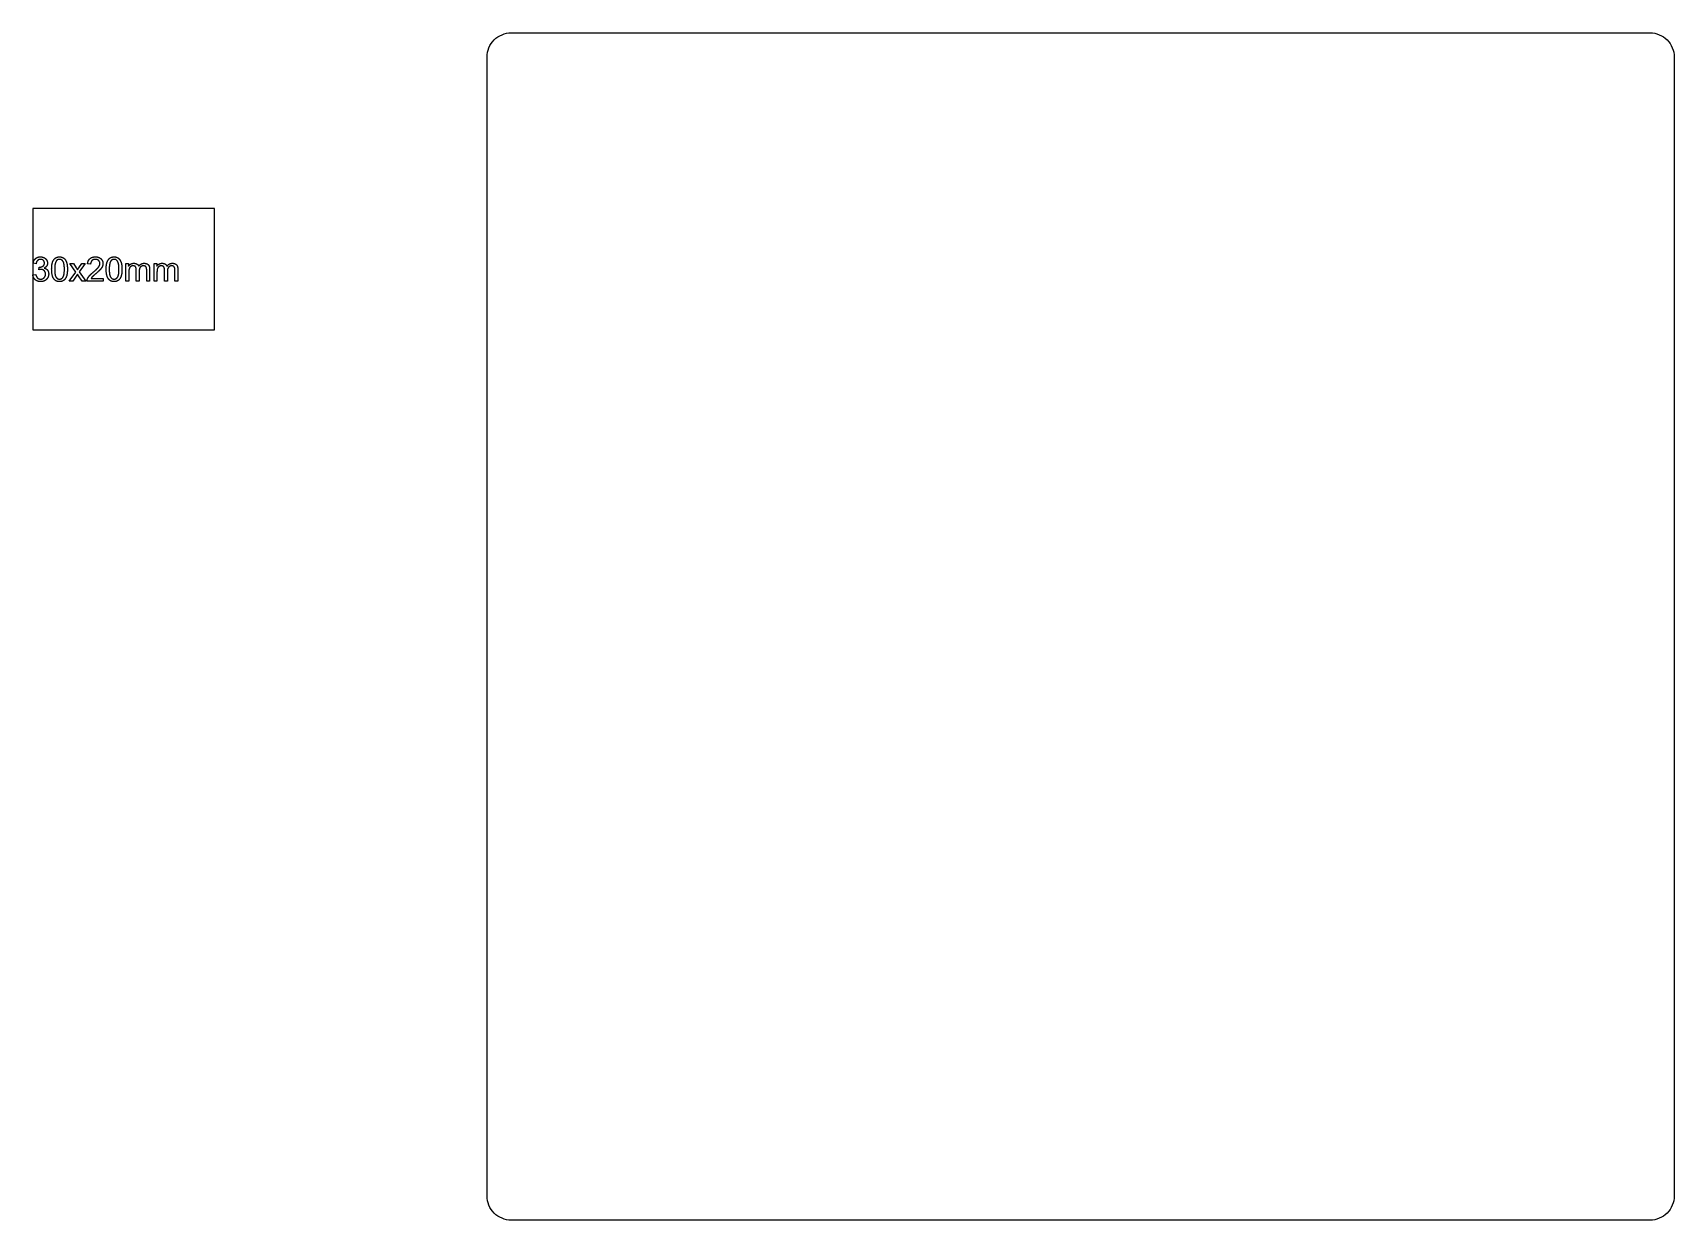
# Model space of a CAD drawing. Header units: millimetres. Extents: x -73 to 198, y -198 to -2.
import ezdxf

# ---------------------------------------------------------------- set-up
doc = ezdxf.new("R2010")
doc.units = ezdxf.units.MM
doc.layers.get('0').update_dxf_attribs({"linetype": 'CONTINUOUS'})

msp = doc.modelspace()

# ---------------------------------------------------------------- linework, layer by layer
for p, q in [((-72.46, -40.11), (-72.95, -40.02)), ((-65.92, -41.49), (-66.9, -40.1)), ((-66.9, -40.1), (-66.29, -40.1)), ((-66.29, -40.1), (-65.84, -40.78)), ((-65.42, -40.79), (-64.93, -40.1)), ((-64.34, -40.1), (-65.34, -41.47)), ((-64.93, -40.1), (-64.34, -40.1)), ((-63.46, -40.19), (-63.96, -40.14)), ((-57.64, -43), (-57.64, -40.1)), ((-57.64, -40.1), (-57.2, -40.1)), ((-57.2, -40.1), (-57.2, -40.51)), ((-52.99, -43), (-52.99, -40.1)), ((-52.99, -40.1), (-52.55, -40.1)), ((-52.55, -40.1), (-52.55, -40.51)), ((-73, -41.94), (-72.51, -41.88)), ((-72.03, -41.11), (-71.98, -40.68)), ((-66.98, -43), (-65.92, -41.49)), ((-66.38, -43), (-66.98, -43)), ((-65.62, -41.86), (-66.38, -43)), ((-65.46, -42.1), (-65.62, -41.86)), ((-64.87, -43), (-65.46, -42.1)), ((-65.34, -41.47), (-64.27, -43)), ((-64.27, -43), (-64.87, -43)), ((-61.41, -43), (-64.06, -43)), ((-63.37, -42.53), (-61.41, -42.53)), ((-61.41, -42.53), (-61.41, -43)), ((-57.15, -43), (-57.64, -43)), ((-57.15, -41.5), (-57.15, -43)), ((-55.92, -43), (-55.92, -41.12)), ((-55.43, -43), (-55.92, -43)), ((-55.43, -41.32), (-55.43, -43)), ((-54.2, -43), (-54.2, -41.17)), ((-53.71, -43), (-54.2, -43)), ((-53.71, -41.01), (-53.71, -43)), ((-52.5, -43), (-52.99, -43)), ((-52.5, -41.5), (-52.5, -43)), ((-51.26, -43), (-51.26, -41.12)), ((-50.77, -43), (-51.26, -43)), ((-50.77, -41.32), (-50.77, -43)), ((-49.55, -43), (-49.55, -41.17)), ((-49.06, -43), (-49.55, -43)), ((-49.06, -41.01), (-49.06, -43))]:
    msp.add_line(p, q)
msp.add_lwpolyline([(6, -2), (194, -2, -0.414214), (198, -6), (198, -194, -0.414214), (194, -198), (6, -198, -0.414214), (2, -194), (2, -6, -0.414214)], format="xyb", close=True)
msp.add_lwpolyline([(-73, -51), (-43, -51), (-43, -31), (-73, -31)], close=True)
for points in [[(-72.95, -40.02), (-72.86, -39.53), (-72.54, -39.26)], [(-72.54, -39.26), (-72.22, -38.98), (-71.75, -38.98)], [(-72.21, -39.57), (-72.41, -39.75), (-72.46, -40.11)], [(-71.74, -39.39), (-72.02, -39.39), (-72.21, -39.57)], [(-71.9, -40.68), (-71.58, -40.68), (-71.33, -40.52)], [(-71.75, -38.98), (-71.42, -38.98), (-71.14, -39.12)], [(-71.26, -39.56), (-71.45, -39.39), (-71.74, -39.39)], [(-71.33, -40.52), (-71.08, -40.35), (-71.08, -40.01)], [(-71.08, -40.01), (-71.08, -39.74), (-71.26, -39.56)], [(-71.14, -39.12), (-70.87, -39.26), (-70.72, -39.51)], [(-70.72, -40.5), (-70.86, -40.71), (-71.13, -40.83)], [(-70.72, -39.51), (-70.58, -39.75), (-70.58, -40.02)], [(-70.58, -40.02), (-70.58, -40.28), (-70.72, -40.5)], [(-69.89, -41.03), (-69.89, -40.32), (-69.75, -39.89)], [(-69.75, -39.89), (-69.6, -39.45), (-69.32, -39.22)], [(-69.14, -39.68), (-69.39, -40.04), (-69.39, -41.03)], [(-69.32, -39.22), (-69.03, -38.98), (-68.59, -38.98)], [(-68.6, -39.39), (-68.93, -39.39), (-69.14, -39.68)], [(-68.02, -39.71), (-68.25, -39.39), (-68.6, -39.39)], [(-68.59, -38.98), (-68.27, -38.98), (-68.03, -39.11)], [(-68.03, -39.11), (-67.78, -39.24), (-67.62, -39.49)], [(-67.79, -41.03), (-67.79, -40.04), (-68.02, -39.71)], [(-67.62, -39.49), (-67.47, -39.73), (-67.38, -40.08)], [(-67.38, -40.08), (-67.29, -40.43), (-67.29, -41.03)], [(-63.96, -40.14), (-63.91, -39.58), (-63.57, -39.28)], [(-63.57, -39.28), (-63.23, -38.98), (-62.66, -38.98)], [(-63.24, -39.6), (-63.46, -39.82), (-63.46, -40.19)], [(-62.68, -39.39), (-63.03, -39.39), (-63.24, -39.6)], [(-62.13, -39.59), (-62.34, -39.39), (-62.68, -39.39)], [(-62.66, -38.98), (-62.09, -38.98), (-61.75, -39.3)], [(-62.15, -40.67), (-61.92, -40.36), (-61.92, -40.08)], [(-61.92, -40.08), (-61.92, -39.79), (-62.13, -39.59)], [(-61.52, -40.57), (-61.61, -40.8), (-61.84, -41.05)], [(-61.75, -39.3), (-61.42, -39.62), (-61.42, -40.09)], [(-61.42, -40.09), (-61.42, -40.33), (-61.52, -40.57)], [(-60.89, -41.03), (-60.89, -40.32), (-60.74, -39.89)], [(-60.74, -39.89), (-60.59, -39.45), (-60.31, -39.22)], [(-60.13, -39.68), (-60.38, -40.04), (-60.38, -41.03)], [(-60.31, -39.22), (-60.02, -38.98), (-59.58, -38.98)], [(-59.59, -39.39), (-59.92, -39.39), (-60.13, -39.68)], [(-59.01, -39.71), (-59.24, -39.39), (-59.59, -39.39)], [(-59.58, -38.98), (-59.26, -38.98), (-59.02, -39.11)], [(-59.02, -39.11), (-58.77, -39.24), (-58.62, -39.49)], [(-58.78, -41.03), (-58.78, -40.04), (-59.01, -39.71)], [(-58.62, -39.49), (-58.46, -39.73), (-58.37, -40.08)], [(-58.37, -40.08), (-58.28, -40.43), (-58.28, -41.03)], [(-57.2, -40.51), (-57.07, -40.3), (-56.84, -40.17)], [(-56.82, -40.57), (-56.99, -40.68), (-57.07, -40.89)], [(-56.84, -40.17), (-56.61, -40.04), (-56.32, -40.04)], [(-56.43, -40.46), (-56.64, -40.46), (-56.82, -40.57)], [(-56.04, -40.63), (-56.16, -40.46), (-56.43, -40.46)], [(-56.32, -40.04), (-56, -40.04), (-55.8, -40.17)], [(-55.92, -41.12), (-55.92, -40.79), (-56.04, -40.63)], [(-55.8, -40.17), (-55.59, -40.3), (-55.5, -40.54)], [(-55.5, -40.54), (-55.16, -40.04), (-54.61, -40.04)], [(-54.72, -40.46), (-55.02, -40.46), (-55.23, -40.67)], [(-54.42, -40.54), (-54.55, -40.46), (-54.72, -40.46)], [(-54.61, -40.04), (-54.18, -40.04), (-53.95, -40.28)], [(-54.25, -40.75), (-54.3, -40.62), (-54.42, -40.54)], [(-53.95, -40.28), (-53.71, -40.51), (-53.71, -41.01)], [(-52.55, -40.51), (-52.41, -40.3), (-52.18, -40.17)], [(-52.16, -40.57), (-52.34, -40.68), (-52.42, -40.89)], [(-52.18, -40.17), (-51.96, -40.04), (-51.67, -40.04)], [(-51.78, -40.46), (-51.98, -40.46), (-52.16, -40.57)], [(-51.38, -40.63), (-51.5, -40.46), (-51.78, -40.46)], [(-51.67, -40.04), (-51.35, -40.04), (-51.14, -40.17)], [(-51.26, -41.12), (-51.26, -40.79), (-51.38, -40.63)], [(-51.14, -40.17), (-50.93, -40.3), (-50.85, -40.54)], [(-50.85, -40.54), (-50.51, -40.04), (-49.95, -40.04)], [(-50.06, -40.46), (-50.37, -40.46), (-50.57, -40.67)], [(-49.77, -40.54), (-49.89, -40.46), (-50.06, -40.46)], [(-49.95, -40.04), (-49.52, -40.04), (-49.29, -40.28)], [(-49.6, -40.75), (-49.64, -40.62), (-49.77, -40.54)], [(-49.29, -40.28), (-49.06, -40.51), (-49.06, -41.01)], [(-72.6, -42.76), (-72.95, -42.44), (-73, -41.94)], [(-71.73, -43.07), (-72.26, -43.07), (-72.6, -42.76)], [(-72.51, -41.88), (-72.42, -42.3), (-72.22, -42.48)], [(-72.22, -42.48), (-72.02, -42.66), (-71.73, -42.66)], [(-71.68, -41.05), (-71.82, -41.05), (-72.03, -41.11)], [(-71.98, -40.68), (-71.93, -40.68), (-71.9, -40.68)], [(-71.73, -42.66), (-71.38, -42.66), (-71.14, -42.42)], [(-70.76, -42.71), (-71.14, -43.07), (-71.73, -43.07)], [(-71.12, -41.27), (-71.34, -41.05), (-71.68, -41.05)], [(-71.14, -42.42), (-70.9, -42.18), (-70.9, -41.83)], [(-71.13, -40.83), (-70.77, -40.92), (-70.58, -41.17)], [(-70.9, -41.83), (-70.9, -41.49), (-71.12, -41.27)], [(-70.38, -41.82), (-70.38, -42.34), (-70.76, -42.71)], [(-70.58, -41.17), (-70.38, -41.43), (-70.38, -41.82)], [(-69.5, -42.65), (-69.89, -42.15), (-69.89, -41.03)], [(-68.59, -43.07), (-69.17, -43.07), (-69.5, -42.65)], [(-69.39, -41.03), (-69.39, -42.01), (-69.16, -42.34)], [(-69.16, -42.34), (-68.93, -42.66), (-68.59, -42.66)], [(-68.59, -42.66), (-68.25, -42.66), (-68.02, -42.34)], [(-67.86, -42.83), (-68.15, -43.07), (-68.59, -43.07)], [(-68.02, -42.34), (-67.79, -42.01), (-67.79, -41.03)], [(-67.43, -42.16), (-67.58, -42.6), (-67.86, -42.83)], [(-67.29, -41.03), (-67.29, -41.73), (-67.43, -42.16)], [(-65.84, -40.78), (-65.71, -40.98), (-65.64, -41.11)], [(-65.64, -41.11), (-65.52, -40.93), (-65.42, -40.79)], [(-64.06, -43), (-64.06, -42.82), (-64, -42.66)], [(-64, -42.66), (-63.9, -42.39), (-63.68, -42.13)], [(-63.68, -42.13), (-63.45, -41.86), (-63.03, -41.52)], [(-63.17, -42.26), (-63.29, -42.39), (-63.37, -42.53)], [(-62.6, -41.76), (-63.04, -42.13), (-63.17, -42.26)], [(-63.03, -41.52), (-62.38, -40.99), (-62.15, -40.67)], [(-61.84, -41.05), (-62.07, -41.31), (-62.6, -41.76)], [(-60.49, -42.65), (-60.89, -42.15), (-60.89, -41.03)], [(-59.58, -43.07), (-60.16, -43.07), (-60.49, -42.65)], [(-60.38, -41.03), (-60.38, -42.01), (-60.15, -42.34)], [(-60.15, -42.34), (-59.92, -42.66), (-59.58, -42.66)], [(-59.58, -42.66), (-59.24, -42.66), (-59.01, -42.34)], [(-58.85, -42.83), (-59.14, -43.07), (-59.58, -43.07)], [(-59.01, -42.34), (-58.78, -42.01), (-58.78, -41.03)], [(-58.42, -42.16), (-58.57, -42.6), (-58.85, -42.83)], [(-58.28, -41.03), (-58.28, -41.73), (-58.42, -42.16)], [(-57.07, -40.89), (-57.15, -41.1), (-57.15, -41.5)], [(-55.23, -40.67), (-55.43, -40.87), (-55.43, -41.32)], [(-54.2, -41.17), (-54.2, -40.88), (-54.25, -40.75)], [(-52.42, -40.89), (-52.5, -41.1), (-52.5, -41.5)], [(-50.57, -40.67), (-50.77, -40.87), (-50.77, -41.32)], [(-49.55, -41.17), (-49.55, -40.88), (-49.6, -40.75)]]:
    msp.add_open_spline(points, degree=2)

doc.saveas('drawing.dxf')
